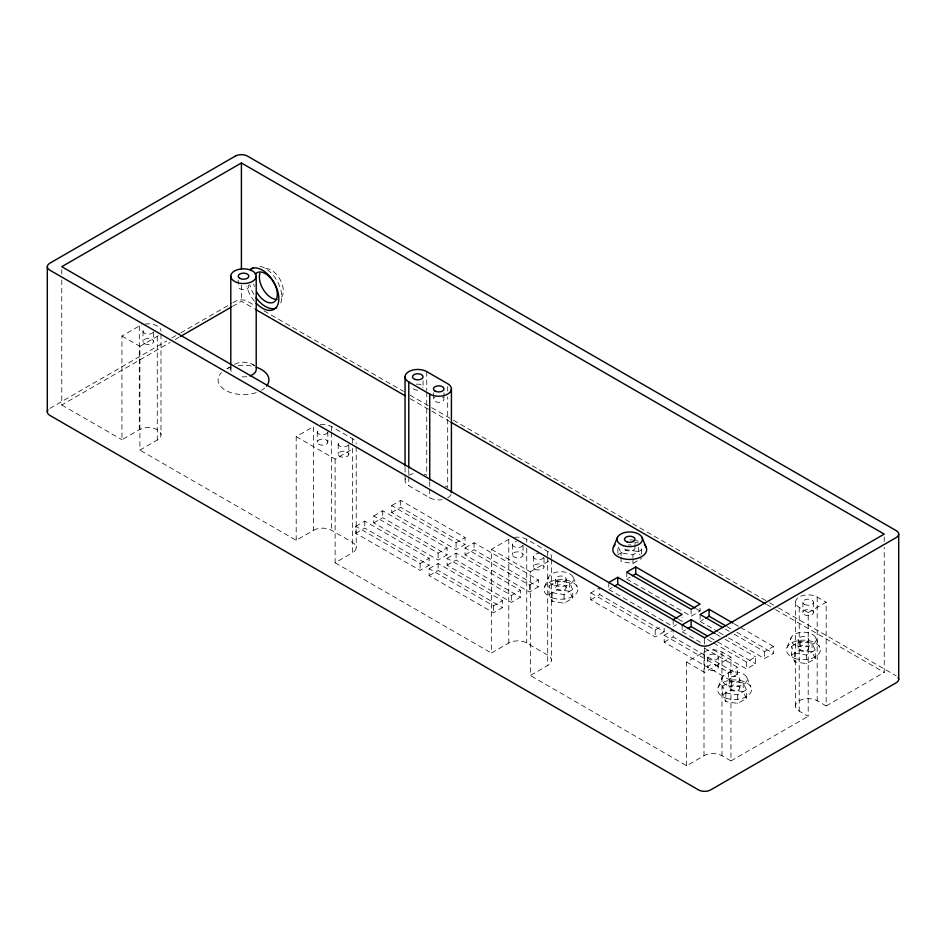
<?xml version="1.0" encoding="UTF-8"?>
<svg xmlns="http://www.w3.org/2000/svg" width="946" height="946" viewBox="0 0 946 946"><rect width="100%" height="100%" fill="white"/><g stroke="black" fill="none" stroke-linecap="round" stroke-linejoin="round"><path stroke-width="0.71" stroke-dasharray="4.73 3.55" d="M544.518 586.898L548.609 577.155M718.18 687.151L722.271 677.419M787.037 647.395L791.128 637.663M121.939 336.007L139.902 346.378L139.902 450.095L157.273 440.067A12.7 7.332 0 0 0 157.273 429.697A12.7 7.332 0 0 0 139.31 429.697L121.939 439.724L121.939 336.007L139.31 325.98A12.7 7.332 0 0 1 141.935 324.809M139.902 346.378L157.273 336.35A12.7 7.332 0 0 0 159.283 334.837M49.783 408.435L166.756 340.903M171.841 337.97L179.468 333.56M180.745 332.826L231.604 303.465M232.87 302.732L235.412 301.266A8.467 4.884 0 0 1 247.391 301.266L253.788 304.955M61.762 279.921L61.762 404.983L170.055 342.452M175.152 339.508L178.971 337.308M232.491 306.409L241.407 301.266L254.19 308.644M231.155 366.291L225.538 369.543A25.4 14.663 0 0 1 230.8 367.202M296.193 540.332L296.193 436.614L313.564 426.587L313.564 530.304L296.193 540.332L139.902 450.095M296.193 436.614L335.12 459.082L352.491 449.054M355.779 526.331L364.766 521.14L429.141 558.306L429.141 565.223L420.154 570.414L355.779 533.248L355.779 526.331L420.154 563.497L429.141 558.306M373.741 515.96L382.728 510.769L447.103 547.935L447.103 554.853L438.116 560.044L373.741 522.878L373.741 515.96L438.116 553.126L447.103 547.935M391.715 505.59L400.69 500.399L465.065 537.565L465.065 544.482L456.078 549.661L391.715 512.495L391.715 505.59L456.078 542.756L465.065 537.565M355.779 533.248L364.766 528.057L429.141 565.223M373.741 522.878L382.728 517.687L447.103 554.853M391.715 512.495L400.69 507.316L465.065 544.482M335.12 459.082L335.12 562.799L352.491 552.783L352.491 444.525M429.141 568.676L438.116 563.497L502.492 600.663L502.492 607.58L493.505 612.76L429.141 575.594L429.141 568.676L493.505 605.842L502.492 600.663M447.103 558.306L456.078 553.126L520.454 590.292L520.454 597.21L511.479 602.389L447.103 565.223L447.103 558.306L511.479 595.472L520.454 590.292M465.065 547.935L474.052 542.756L538.416 579.922L538.416 586.827L529.441 592.019L465.065 554.853L465.065 547.935L529.441 585.101L538.416 579.922M429.141 575.594L438.116 570.414L502.492 607.58M447.103 565.223L456.078 560.044L520.454 597.21M465.065 554.853L474.052 549.661L538.416 586.827M491.412 549.319L530.339 571.786L530.339 675.515L547.699 665.487A12.7 7.332 0 0 0 547.699 655.117L526.745 643.008A12.7 7.332 0 0 0 508.782 643.008L491.412 653.036L491.412 549.319L508.782 539.291A12.7 7.332 0 0 1 511.408 538.132M530.339 571.786L547.699 561.77A12.7 7.332 0 0 0 549.721 560.245M549.011 585.858L557.702 580.844L569.563 582.689L572.744 589.535L572.744 598.179L564.053 603.193L552.192 601.349L549.011 594.502L549.011 585.858L552.192 592.704L552.192 601.349M549.011 594.502L557.702 589.488L569.563 591.321L572.744 598.179M617.88 554.746L626.559 549.732L638.42 551.565L640.016 554.995M552.192 592.704L564.053 594.549L572.744 589.535M617.88 553.304L617.88 546.102L621.061 552.949L632.921 554.782L641.601 549.768L640.016 546.35M621.061 557.277L621.061 561.593L632.921 563.426L641.601 558.412M664.175 631.774L655.188 636.965L590.824 599.799L590.824 592.882L599.799 587.691L599.799 594.608L664.175 631.774L664.175 624.857M590.824 599.799L599.799 594.608M608.786 582.511L608.786 589.429L612.157 587.478M626.749 572.141L626.749 579.058L630.119 577.107M590.824 592.882L655.188 630.048L661.928 626.157M608.786 589.429L673.162 626.595L676.52 624.644M626.749 579.058L691.124 616.224L700.099 611.033L700.099 606.883M737.525 674.131L728.55 679.311L664.175 642.145L664.175 635.239L673.162 630.048L673.162 636.965L737.525 674.131L737.525 667.214L704.711 648.27M664.175 642.145L673.162 636.965M682.137 624.857L682.137 631.774L685.507 629.835M700.099 614.486L700.099 621.404L703.469 619.464M686.63 765.752L686.63 662.023L704.001 651.995A12.7 7.332 0 0 1 721.964 651.995L730.939 657.186L730.939 760.903L721.964 755.724A12.7 7.332 0 0 0 704.001 755.724L686.63 765.752L530.339 675.515M686.63 662.023L704.593 672.393L730.939 657.186M808.203 612.582L826.165 602.212L826.165 705.929L817.178 700.75A12.7 7.332 0 0 0 799.216 700.75A12.7 7.332 0 0 0 799.216 711.12L808.203 716.299L808.203 612.582L799.216 607.403A12.7 7.332 0 0 1 799.216 597.021A12.7 7.332 0 0 1 817.178 597.021L826.165 602.212M664.175 635.239L728.55 672.405L737.525 667.214M713.698 643.079L746.512 662.023L755.499 656.843L755.499 663.761L746.512 668.94L709.914 647.809M734.179 634.163L764.474 651.652L773.461 646.473L773.461 653.39L764.474 658.57L727.876 637.438M722.673 686.122L731.364 681.108L743.225 682.941L746.394 689.788L746.394 698.432L737.714 703.446L725.854 701.613L722.673 694.766L722.673 686.122L725.854 692.969L725.854 701.613M791.542 646.366L800.221 641.353L812.082 643.185L815.263 650.032L815.263 658.676L806.583 663.69L794.723 661.857L791.542 655.01L791.542 646.366L794.723 653.213L794.723 661.857M722.673 694.766L731.364 689.752L743.225 691.585L746.394 698.432M791.542 655.01L800.221 649.997L812.082 651.829L815.263 658.676M725.854 692.969L737.714 694.802L746.394 689.788M794.723 653.213L806.583 655.046L815.263 650.032M730.939 760.903L808.203 716.299M826.165 705.929L884.238 672.405L884.238 547.344M635.795 542.519L638.42 542.921M264.029 310.867L403.516 391.396M409.914 395.097L430.395 406.91M431.672 407.655L452.153 419.48M453.43 420.213L768.247 601.975M769.524 602.708L777.198 607.143M778.487 607.888L896.217 675.858M410.103 398.656L430.548 410.458M431.825 411.203L449.717 421.526M766.662 604.518L774.336 608.94M775.614 609.685L884.238 672.405M734.333 623.875L739.382 626.796M740.647 627.517L773.461 646.473M696.315 608.846L700.099 611.033M726.753 626.418L731.802 629.338M736.851 632.247L773.461 653.39M725.346 629.066L729.141 631.254M700.099 621.404L717.778 631.609M719.043 632.342L726.611 636.705M252.487 364.352L254.734 365.653M716.37 634.246L720.154 636.433M725.204 639.354L755.499 656.843M678.353 619.216L682.137 621.404L682.137 617.253M710.056 637.521L716.37 641.163M717.624 641.896L755.499 663.761M445.235 486.008L447.695 487.438L447.695 396.859M707.383 639.437L712.433 642.358M320.339 424.553A12.7 7.332 0 0 1 331.526 426.587L352.491 438.684A12.7 7.332 0 0 1 356.204 443.875M514.47 537.399A12.7 7.332 0 0 1 526.745 539.291L547.699 551.388A12.7 7.332 0 0 1 550.986 558.483M682.137 631.774L703.599 644.167M405.491 478.617A12.7 7.332 0 0 0 408.778 485.712L429.732 497.809A12.7 7.332 0 0 0 442.007 499.701M313.564 530.304A12.7 7.332 0 0 1 331.526 530.304L352.491 542.401A12.7 7.332 0 0 1 352.491 552.783M61.762 404.983L121.939 439.724M335.12 562.799L491.412 653.036M815.677 637.663L819.756 647.395M746.808 677.419L750.899 687.151M573.146 577.155L577.237 586.898M884.238 537.044L884.238 541.467M817.178 597.021L817.178 700.75M813.489 602.212L813.489 612.582A5.298 3.051 0 0 1 805.554 615.231A5.298 3.051 0 0 1 805.554 609.933A5.298 3.051 0 0 1 813.489 612.582M812.082 643.185L812.082 651.829M808.7 639.555A5.298 3.051 0 0 1 800.754 642.204A5.298 3.051 0 0 1 800.754 636.906A5.298 3.051 0 0 1 808.7 639.555L808.7 648.199A5.298 3.051 0 0 1 800.754 650.848A5.298 3.051 0 0 1 800.754 645.55A5.298 3.051 0 0 1 808.7 648.199M806.583 655.046L806.583 663.69M802.906 602.212L802.906 612.582M800.221 641.353L800.221 649.997M799.216 607.403L799.216 711.12M798.105 639.555L798.105 648.199M795.491 602.212L795.491 705.929M764.474 651.652L764.474 658.57M746.512 662.023L746.512 668.94M743.225 682.941L743.225 691.585M739.831 679.311A5.298 3.051 0 0 1 731.885 681.96A5.298 3.051 0 0 1 731.885 676.662A5.298 3.051 0 0 1 739.831 679.311L739.831 687.955A5.298 3.051 0 0 1 731.885 690.604A5.298 3.051 0 0 1 731.885 685.306A5.298 3.051 0 0 1 739.831 687.955M737.714 694.802L737.714 703.446M731.364 681.108L731.364 689.752M729.248 679.311L729.248 687.955M728.55 672.405L728.55 679.311M721.964 651.995L721.964 755.724M718.274 657.186A5.298 3.051 0 0 1 710.328 659.835A5.298 3.051 0 0 1 710.328 654.537A5.298 3.051 0 0 1 718.274 657.186L718.274 667.557A5.298 3.051 0 0 1 710.328 670.206A5.298 3.051 0 0 1 710.328 664.908A5.298 3.051 0 0 1 718.274 667.557M707.691 657.186L707.691 667.557M704.593 639.271L704.593 672.393M704.001 651.995L704.001 755.724M691.124 609.307L691.124 616.224M673.162 619.677L673.162 626.595M655.188 630.048L655.188 636.965M641.601 549.768L641.601 554.096M638.42 547.249L638.42 551.565M635.038 542.176L635.038 546.492M632.921 554.782L632.921 557.667M632.921 559.11L632.921 563.426M621.061 552.949L621.061 555.834M569.563 582.689L569.563 591.321M566.169 579.058A5.298 3.051 0 0 1 558.235 581.695A5.298 3.051 0 0 1 558.235 576.41A5.298 3.051 0 0 1 566.169 579.058L566.169 587.691A5.298 3.051 0 0 1 558.235 590.339A5.298 3.051 0 0 1 558.235 585.054A5.298 3.051 0 0 1 566.169 587.691M564.053 594.549L564.053 603.193M557.702 580.844L557.702 589.488M555.586 579.058L555.586 587.691M551.423 559.5L551.423 660.296M547.699 551.388L547.699 555.775M547.699 557.241L547.699 665.487M544.009 557.88L544.009 566.95M533.426 556.579L533.426 566.95M529.441 585.101L529.441 592.019M526.745 539.291L526.745 542.212M526.745 548.053L526.745 643.008M523.055 545.771L523.055 554.853A5.298 3.051 0 0 1 515.121 557.501A5.298 3.051 0 0 1 515.121 552.204A5.298 3.051 0 0 1 523.055 554.853M512.472 544.482L512.472 554.853M511.479 595.472L511.479 602.389M508.782 539.291L508.782 643.008M493.505 605.842L493.505 612.76M474.052 542.756L474.052 549.661M456.078 542.756L456.078 549.661M456.078 553.126L456.078 560.044M447.695 386.642L447.695 391.017M444.017 392.791L444.017 399.271M438.116 553.126L438.116 560.044M438.116 563.497L438.116 570.414M433.434 392.791L433.434 399.271M429.732 481.739L429.732 487.58M429.732 489.047L429.732 497.809M426.741 371.612L426.741 390.603M426.741 392.07L426.741 475.33A12.7 7.332 0 0 0 424.115 474.171M423.051 380.694L423.051 387.174M420.154 563.497L420.154 570.414M408.778 469.642L408.778 475.483M408.778 476.938L408.778 485.712M405.054 467.371L405.054 473.213M405.054 474.679L405.054 480.521M400.69 500.399L400.69 507.316M382.728 510.769L382.728 517.687M364.766 521.14L364.766 528.057M356.204 446.796L356.204 547.592M352.491 438.684L352.491 443.071M348.802 445.164L348.802 454.246A5.298 3.051 0 0 1 340.856 456.894A5.298 3.051 0 0 1 340.856 451.597A5.298 3.051 0 0 1 348.802 454.246M338.207 443.875L338.207 454.246M331.526 426.587L331.526 430.962M331.526 432.428L331.526 530.304M327.836 431.766L327.836 442.149A5.298 3.051 0 0 1 319.902 444.786A5.298 3.051 0 0 1 319.902 439.5A5.298 3.051 0 0 1 327.836 442.149M317.253 431.766L317.253 442.149M241.407 285.077L241.407 301.266M238.215 280.075L238.215 283.966M230.8 366.622L230.8 369.543M160.986 334.092L160.986 434.888M157.273 336.35L157.273 440.067M153.583 332.46L153.583 341.541M143 331.159L143 341.541M139.31 325.98L139.31 429.697M61.762 269.634L61.762 274.044M254.391 301.195A23.283 13.445 60 0 1 246.8 286.366M265.649 268.522A16.933 9.779 60 0 1 280.051 279.496A16.933 9.779 60 0 1 281.541 297.115M253.93 294.513A23.283 13.445 60 0 1 249.791 284.64M259.996 266.358A23.283 13.445 60 0 1 277.686 281.943A23.283 13.445 60 0 1 280.158 304.305M254.368 286.579A16.933 9.779 60 0 1 253.705 283.906M327.659 432.559A5.298 3.051 0 0 1 319.322 434.19A5.298 3.051 0 0 1 319.902 429.129M153.394 331.951A5.298 3.051 0 0 1 145.069 333.583A5.298 3.051 0 0 1 145.637 328.522M144.998 324.076A12.7 7.332 0 0 1 160.986 331.159M629.74 539.882A16.933 9.779 0 0 1 634.127 540.225M635.535 540.473A16.933 9.779 0 0 1 638.207 541.195M634.861 547.143A5.298 3.051 0 0 1 629.74 550.998A5.298 3.051 0 0 1 624.632 547.143M628.369 544.991A5.298 3.051 0 0 1 631.112 544.991M543.832 557.371A5.298 3.051 0 0 1 537.801 559.594A5.298 3.051 0 0 1 533.449 556.307A5.298 3.051 0 0 1 538.723 553.528M522.878 545.274A5.298 3.051 0 0 1 514.021 546.634A5.298 3.051 0 0 1 516.398 541.526M450.982 494.522A12.7 7.332 0 0 1 447.695 497.809M408.778 475.33A12.7 7.332 0 0 1 416.654 473.213M348.613 444.667A5.298 3.051 0 0 1 340.276 446.299A5.298 3.051 0 0 1 340.856 441.226M442.468 397.107A5.298 3.051 0 0 1 442.468 401.435A5.298 3.051 0 0 1 434.983 401.435A5.298 3.051 0 0 1 434.983 397.107M416.394 384.218A5.298 3.051 0 0 1 422.874 387.966M417.754 390.225A5.298 3.051 0 0 1 412.645 386.382M246.8 376.626A12.7 7.332 0 0 1 240.225 376.626M231.238 371.435A12.7 7.332 0 0 1 231.238 367.639M234.525 364.352A12.7 7.332 0 0 1 254.509 365.865M264.632 388.049A25.4 14.663 0 0 1 261.474 390.284M256.212 392.614A25.4 14.663 0 0 1 225.538 390.284A25.4 14.663 0 0 1 221.506 372.57M238.215 365.558A25.4 14.663 0 0 1 253.847 366.516M248.089 285.03A5.298 3.051 0 0 1 243.512 289.618A5.298 3.051 0 0 1 238.924 285.03M144.549 343.694A5.298 3.051 0 0 0 153.394 342.322A5.298 3.051 0 0 0 146.914 338.585A5.298 3.051 0 0 0 144.549 343.694M794.936 658.392A16.933 9.779 0 0 0 820.336 649.926A16.933 9.779 0 0 0 794.936 641.459A16.933 9.779 0 0 0 794.936 658.392M726.067 698.16A16.933 9.779 0 0 0 751.479 689.681A16.933 9.779 0 0 0 726.067 681.215A16.933 9.779 0 0 0 726.067 698.16M552.405 597.896A16.933 9.779 0 0 0 577.817 589.429A16.933 9.779 0 0 0 552.405 580.962A16.933 9.779 0 0 0 552.405 597.896M797.052 645.905A12.7 7.332 0 0 0 816.102 639.555A12.7 7.332 0 0 0 797.052 633.205A12.7 7.332 0 0 0 797.052 645.905M728.183 685.661A12.7 7.332 0 0 0 747.245 679.311A12.7 7.332 0 0 0 728.183 672.961A12.7 7.332 0 0 0 728.183 685.661M554.522 585.408A12.7 7.332 0 0 0 573.583 579.058A12.7 7.332 0 0 0 554.522 572.697A12.7 7.332 0 0 0 554.522 585.408M804.455 604.376A5.298 3.051 0 0 0 813.312 603.004A5.298 3.051 0 0 0 806.832 599.256A5.298 3.051 0 0 0 804.455 604.376M534.975 569.114A5.298 3.051 0 0 0 543.832 567.742A5.298 3.051 0 0 0 537.352 564.005A5.298 3.051 0 0 0 534.975 569.114"/><path stroke-width="1.42" d="M613.386 547.131L617.478 537.399M704.593 637.829L884.238 534.112L241.407 162.972L61.762 266.689L704.865 637.982M180.248 336.563L231.214 307.143M608.786 582.511L617.762 577.32L682.137 614.486L673.162 619.677M635.736 566.95L626.749 572.141L691.124 609.307L700.099 604.116L635.736 566.95L635.736 573.867L695.05 608.112M614.403 586.189L617.762 584.238L677.088 618.495M632.366 575.807L635.736 573.867M682.137 624.857L691.124 619.677L715.105 633.524M733.067 623.154L709.086 609.307L700.099 614.486L722.827 627.612M687.754 628.534L691.124 626.595L707.525 636.067M705.716 618.164L709.086 616.224L725.499 625.696M408.778 381.983L429.732 394.092A12.7 7.332 0 0 0 447.695 394.092A12.7 7.332 0 0 0 447.695 383.709L426.741 371.612A12.7 7.332 0 0 0 408.778 371.612A12.7 7.332 0 0 0 408.778 381.983L408.778 468.175M255.467 309.377L404.994 395.7M450.994 422.271L765.385 603.785M642.015 537.399L646.106 547.131M898.7 534.112L898.7 679.311M709.086 609.307L709.086 616.224M691.124 619.677L691.124 626.595M617.762 577.32L617.762 584.238M451.419 388.901L451.419 492.618A12.7 7.332 0 0 0 450.982 490.726M429.732 394.092L429.732 480.272M405.054 376.804L405.054 465.917M256.212 276.185A12.7 7.332 0 0 1 237.15 282.547A12.7 7.332 0 0 1 237.15 269.835A12.7 7.332 0 0 1 256.212 276.185L256.212 369.543A12.7 7.332 0 0 1 249.862 375.893M241.407 162.972L241.407 268.889M230.8 276.185L230.8 365.156M47.3 266.689L47.3 411.888M47.95 410.02A8.467 4.884 0 0 0 49.783 415.353L698.609 789.945A8.467 4.884 0 0 0 710.588 789.945L896.217 682.776A8.467 4.884 0 0 0 898.05 677.442M249.933 269.515A23.283 13.445 60 0 1 271.75 278.952A23.283 13.445 60 0 1 276.835 306.587A23.283 13.445 60 0 1 256.13 303.158M277.036 299.433A16.933 9.779 60 0 1 263.792 290.339A16.933 9.779 60 0 1 259.866 273.394M276.8 307.71A23.283 13.445 60 0 1 255.917 297.552M250.56 270.556A23.283 13.445 60 0 1 252.925 267.777M255.16 274.293A16.933 9.779 60 0 1 272.495 280.454A16.933 9.779 60 0 1 274.316 301.786A16.933 9.779 60 0 1 256.65 291.9M644.415 544.778A16.933 9.779 0 0 1 629.74 559.441A16.933 9.779 0 0 1 615.077 544.778M256.212 367.202A25.4 14.663 0 0 1 266.536 386.11M235.412 156.055L49.783 263.225A8.467 4.884 0 0 0 49.783 270.142L698.609 644.734A8.467 4.884 0 0 0 710.588 644.734L896.217 537.565A8.467 4.884 0 0 0 896.217 530.647L247.391 156.055A8.467 4.884 0 0 0 235.412 156.055M627.092 541.94A5.298 3.051 0 0 0 635.038 539.291A5.298 3.051 0 0 0 627.092 536.642A5.298 3.051 0 0 0 627.092 541.94M623.39 545.641A12.7 7.332 0 0 0 642.44 539.291A12.7 7.332 0 0 0 623.39 532.941A12.7 7.332 0 0 0 623.39 545.641M434.983 391.053A5.298 3.051 0 0 0 443.84 389.693A5.298 3.051 0 0 0 437.359 385.944A5.298 3.051 0 0 0 434.983 391.053M415.117 379.452A5.298 3.051 0 0 0 423.051 376.804A5.298 3.051 0 0 0 415.117 374.155A5.298 3.051 0 0 0 415.117 379.452M239.764 278.349A5.298 3.051 0 0 0 248.621 276.977A5.298 3.051 0 0 0 242.141 273.24A5.298 3.051 0 0 0 239.764 278.349"/></g></svg>
